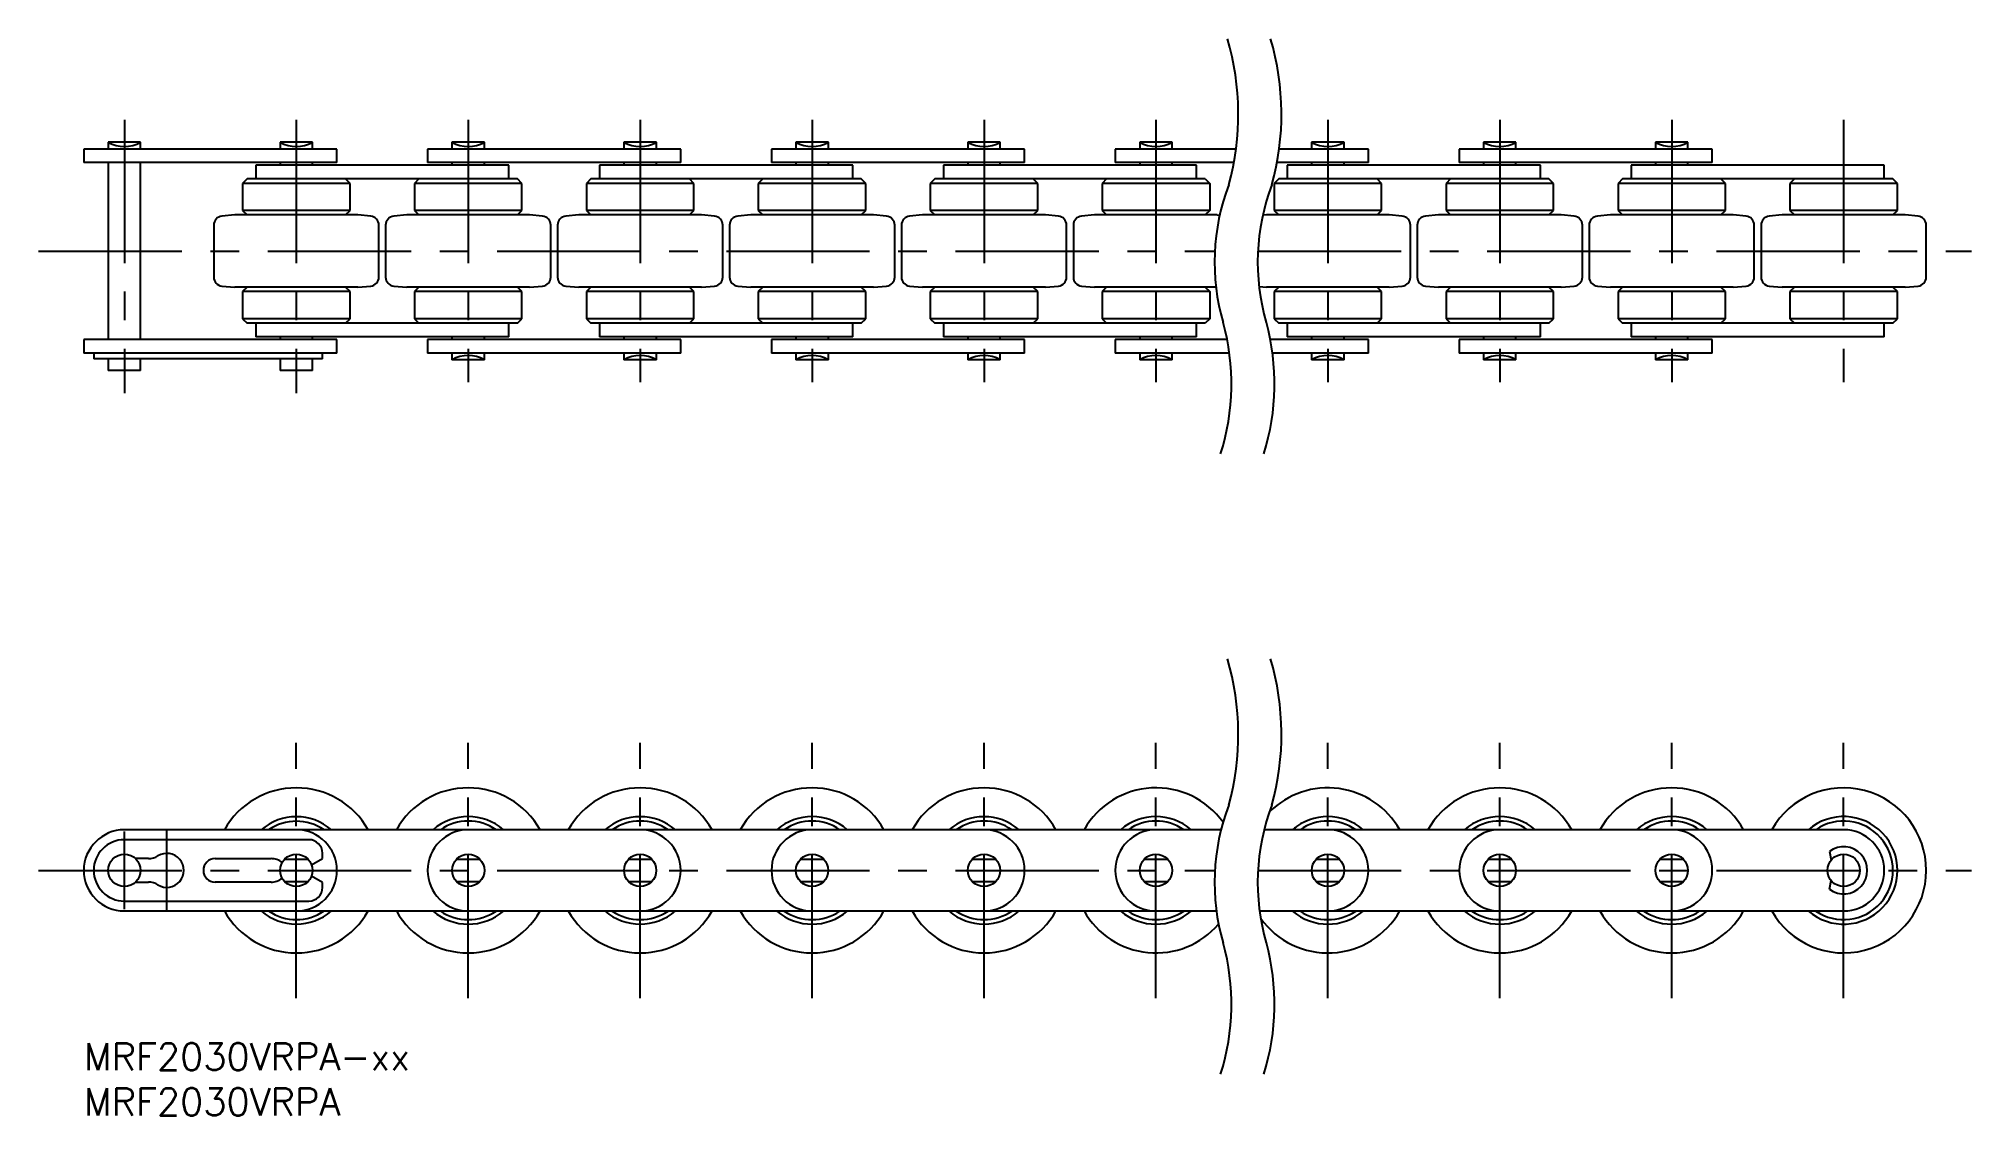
# Model space of a CAD drawing. Extents: x -5 to 209, y -8 to 111.
import ezdxf

# ---------------------------------------------------------------- set-up
doc = ezdxf.new("R2010")
doc.units = 0
doc.header["$LTSCALE"] = 0.5
doc.linetypes.add('CENTER', pattern=[50.8, 31.75, -6.35, 6.35, -6.35])
for name, color, linetype in [('MSM_CENTER', 1, 'CENTER'), ('MSM_CONTINUOUS', 7, 'CONTINUOUS'), ('MSM_NARROW', 5, 'CONTINUOUS'), ('MSM_PART_NUMBER', 7, 'CONTINUOUS')]:
    doc.layers.add(name, color=color, linetype=linetype)
doc.styles.get("Standard").update_dxf_attribs({"font": 'txt.shx', "height": 3, "bigfont": 'bigfont.shx'})

# ---------------------------------------------------------------- blocks, each defined once
blk = doc.blocks.new('*U17')
at = {"layer": 'MSM_PART_NUMBER'}
blk.add_text('MRF2030VRPA-xx', height=3, dxfattribs=at).set_placement((0, -3))
blk = doc.blocks.new('*U18')
at = {"layer": 'MSM_PART_NUMBER'}
blk.add_text('MRF2030VRPA', height=3, dxfattribs=at).set_placement((0, -8))

msp = doc.modelspace()

# ---------------------------------------------------------------- linework, layer by layer
at = {"layer": 'MSM_CENTER'}
for p, q in [((4.5, 102.34), (4.5, 72.04)), ((23.55, 102.34), (23.55, 72.04)), ((42.6, 102.34), (42.6, 73.24)), ((61.65, 102.34), (61.65, 73.24)), ((80.7, 102.34), (80.7, 73.24)), ((99.75, 102.34), (99.75, 73.24)), ((118.8, 102.34), (118.8, 73.24)), ((137.85, 102.34), (137.85, 73.24)), ((156.9, 102.34), (156.9, 73.24)), ((175.95, 102.34), (175.95, 73.24)), ((195, 102.34), (195, 73.24)), ((-5, 87.79), (125.33, 87.79)), ((130.11, 87.79), (209.15, 87.79)), ((23.55, 5), (23.55, 33.3)), ((42.6, 5), (42.6, 33.3)), ((61.65, 5), (61.65, 33.3)), ((80.7, 5), (80.7, 33.3)), ((99.75, 5), (99.75, 33.3)), ((118.8, 5), (118.8, 33.3)), ((137.85, 5), (137.85, 33.3)), ((156.9, 5), (156.9, 33.3)), ((175.95, 5), (175.95, 33.3)), ((195, 5), (195, 33.3)), ((4.5, 14.86), (4.5, 23.45)), ((9.2, 14.78), (9.2, 23.52)), ((-5, 19.15), (125.33, 19.15)), ((130.11, 19.15), (209.15, 19.15))]:
    msp.add_line(p, q, dxfattribs=at)
at = {"layer": 'MSM_CONTINUOUS'}
for p, q in [((28.05, 99.09), (0, 99.09)), ((0, 99.09), (0, 97.59)), ((6.3, 99.84), (2.71, 99.84)), ((2.71, 99.84), (2.71, 99.09)), ((6.3, 99.09), (6.3, 99.84)), ((25.35, 99.84), (21.75, 99.84)), ((21.75, 99.84), (21.75, 99.09)), ((25.35, 99.09), (25.35, 99.84)), ((28.05, 97.59), (28.05, 99.09)), ((38.1, 99.09), (38.1, 97.59)), ((66.15, 99.09), (38.1, 99.09)), ((44.39, 99.84), (40.8, 99.84)), ((40.8, 99.84), (40.8, 99.09)), ((44.39, 99.09), (44.39, 99.84)), ((63.45, 99.84), (59.85, 99.84)), ((59.85, 99.84), (59.85, 99.09)), ((63.45, 99.09), (63.45, 99.84)), ((66.15, 97.59), (66.15, 99.09)), ((104.25, 99.09), (76.2, 99.09)), ((76.2, 99.09), (76.2, 97.59)), ((82.5, 99.84), (78.9, 99.84)), ((78.9, 99.84), (78.9, 99.09)), ((82.5, 99.09), (82.5, 99.84)), ((101.54, 99.84), (97.96, 99.84)), ((97.96, 99.84), (97.96, 99.09)), ((101.54, 99.09), (101.54, 99.84)), ((104.25, 97.59), (104.25, 99.09)), ((114.3, 99.09), (114.3, 97.59)), ((127.68, 99.09), (114.3, 99.09)), ((120.59, 99.84), (117, 99.84)), ((117, 99.84), (117, 99.09)), ((120.59, 99.09), (120.59, 99.84)), ((142.35, 99.09), (132.46, 99.09)), ((139.65, 99.84), (136.05, 99.84)), ((136.05, 99.84), (136.05, 99.09)), ((139.65, 99.09), (139.65, 99.84)), ((142.35, 97.59), (142.35, 99.09)), ((180.45, 99.09), (152.4, 99.09)), ((152.4, 99.09), (152.4, 97.59)), ((158.69, 99.84), (155.1, 99.84)), ((155.1, 99.84), (155.1, 99.09)), ((158.69, 99.09), (158.69, 99.84)), ((177.75, 99.84), (174.15, 99.84)), ((174.15, 99.84), (174.15, 99.09)), ((177.75, 99.09), (177.75, 99.84)), ((180.45, 97.59), (180.45, 99.09)), ((28.05, 97.59), (0, 97.59)), ((2.71, 97.59), (2.71, 77.99)), ((6.3, 77.99), (6.3, 97.59)), ((19.05, 97.29), (19.05, 95.79)), ((47.1, 97.29), (19.05, 97.29)), ((21.75, 97.59), (21.75, 97.29)), ((25.35, 97.29), (25.35, 97.59)), ((66.15, 97.59), (38.1, 97.59)), ((40.8, 97.59), (40.8, 97.29)), ((44.39, 97.29), (44.39, 97.59)), ((47.1, 95.79), (47.1, 97.29)), ((57.15, 97.29), (57.15, 95.79)), ((85.2, 97.29), (57.15, 97.29)), ((59.85, 97.59), (59.85, 97.29)), ((63.45, 97.29), (63.45, 97.59)), ((104.25, 97.59), (76.2, 97.59)), ((78.9, 97.59), (78.9, 97.29)), ((82.5, 97.29), (82.5, 97.59)), ((85.2, 95.79), (85.2, 97.29)), ((95.25, 97.29), (95.25, 95.79)), ((123.3, 97.29), (95.25, 97.29)), ((97.96, 97.59), (97.96, 97.29)), ((101.54, 97.29), (101.54, 97.59)), ((127.44, 97.59), (114.3, 97.59)), ((117, 97.59), (117, 97.29)), ((120.59, 97.29), (120.59, 97.59)), ((123.3, 95.79), (123.3, 97.29)), ((142.35, 97.59), (132.22, 97.59)), ((161.4, 97.29), (133.35, 97.29)), ((133.35, 97.29), (133.35, 95.79)), ((136.05, 97.59), (136.05, 97.29)), ((139.65, 97.29), (139.65, 97.59)), ((180.45, 97.59), (152.4, 97.59)), ((155.1, 97.59), (155.1, 97.29)), ((158.69, 97.29), (158.69, 97.59)), ((161.4, 95.79), (161.4, 97.29)), ((199.5, 97.29), (171.45, 97.29)), ((171.45, 97.29), (171.45, 95.79)), ((174.15, 97.59), (174.15, 97.29)), ((177.75, 97.29), (177.75, 97.59)), ((199.5, 95.79), (199.5, 97.29)), ((18.09, 95.79), (17.59, 95.29)), ((29.5, 95.29), (17.59, 95.29)), ((17.59, 95.29), (17.59, 92.29)), ((48.05, 95.79), (18.09, 95.79)), ((29.5, 95.29), (29, 95.79)), ((29.5, 92.29), (29.5, 95.29)), ((37.14, 95.79), (36.64, 95.29)), ((48.55, 95.29), (36.64, 95.29)), ((36.64, 95.29), (36.64, 92.29)), ((48.55, 95.29), (48.05, 95.79)), ((48.55, 92.29), (48.55, 95.29)), ((56.2, 95.79), (55.7, 95.29)), ((67.6, 95.29), (55.7, 95.29)), ((55.7, 95.29), (55.7, 92.29)), ((86.15, 95.79), (56.2, 95.79)), ((67.6, 95.29), (67.1, 95.79)), ((67.6, 92.29), (67.6, 95.29)), ((75.24, 95.79), (74.74, 95.29)), ((86.65, 95.29), (74.74, 95.29)), ((74.74, 95.29), (74.74, 92.29)), ((86.65, 95.29), (86.15, 95.79)), ((86.65, 92.29), (86.65, 95.29)), ((94.29, 95.79), (93.79, 95.29)), ((105.7, 95.29), (93.79, 95.29)), ((93.79, 95.29), (93.79, 92.29)), ((124.26, 95.79), (94.29, 95.79)), ((105.7, 95.29), (105.2, 95.79)), ((105.7, 92.29), (105.7, 95.29)), ((113.34, 95.79), (112.84, 95.29)), ((124.76, 95.29), (112.84, 95.29)), ((112.84, 95.29), (112.84, 92.29)), ((124.26, 95.79), (124.76, 95.29)), ((124.76, 95.29), (124.76, 92.29)), ((132.4, 95.79), (131.9, 95.29)), ((143.8, 95.29), (131.9, 95.29)), ((131.9, 95.29), (131.9, 92.29)), ((162.35, 95.79), (132.4, 95.79)), ((143.8, 95.29), (143.3, 95.79)), ((143.8, 92.29), (143.8, 95.29)), ((151.44, 95.79), (150.94, 95.29)), ((162.85, 95.29), (150.94, 95.29)), ((150.94, 95.29), (150.94, 92.29)), ((162.85, 95.29), (162.35, 95.79)), ((162.85, 92.29), (162.85, 95.29)), ((170.5, 95.79), (170, 95.29)), ((181.9, 95.29), (170, 95.29)), ((170, 95.29), (170, 92.29)), ((200.45, 95.79), (170.5, 95.79)), ((181.9, 95.29), (181.4, 95.79)), ((181.9, 92.29), (181.9, 95.29)), ((189.54, 95.79), (189.04, 95.29)), ((200.95, 95.29), (189.04, 95.29)), ((189.04, 95.29), (189.04, 92.29)), ((200.95, 95.29), (200.45, 95.79)), ((200.95, 92.29), (200.95, 95.29)), ((29.5, 92.29), (17.59, 92.29)), ((17.59, 92.29), (18.09, 91.79)), ((29, 91.79), (29.5, 92.29)), ((36.64, 92.29), (37.14, 91.79)), ((48.55, 92.29), (36.64, 92.29)), ((48.05, 91.79), (48.55, 92.29)), ((67.6, 92.29), (55.7, 92.29)), ((55.7, 92.29), (56.2, 91.79)), ((67.1, 91.79), (67.6, 92.29)), ((74.74, 92.29), (75.24, 91.79)), ((86.65, 92.29), (74.74, 92.29)), ((86.15, 91.79), (86.65, 92.29)), ((105.7, 92.29), (93.79, 92.29)), ((93.79, 92.29), (94.29, 91.79)), ((105.2, 91.79), (105.7, 92.29)), ((112.84, 92.29), (113.34, 91.79)), ((124.76, 92.29), (112.84, 92.29)), ((124.76, 92.29), (124.26, 91.79)), ((143.8, 92.29), (131.9, 92.29)), ((131.9, 92.29), (132.4, 91.79)), ((143.3, 91.79), (143.8, 92.29)), ((162.85, 92.29), (150.94, 92.29)), ((150.94, 92.29), (151.44, 91.79)), ((162.35, 91.79), (162.85, 92.29)), ((181.9, 92.29), (170, 92.29)), ((170, 92.29), (170.5, 91.79)), ((181.4, 91.79), (181.9, 92.29)), ((200.95, 92.29), (189.04, 92.29)), ((189.04, 92.29), (189.54, 91.79)), ((200.45, 91.79), (200.95, 92.29)), ((14.4, 90.66), (14.4, 84.91)), ((16.75, 91.79), (15.31, 91.66)), ((30.35, 91.79), (16.75, 91.79)), ((31.79, 91.66), (30.35, 91.79)), ((32.7, 84.91), (32.7, 90.66)), ((33.45, 90.66), (33.45, 84.91)), ((35.8, 91.79), (34.36, 91.66)), ((49.4, 91.79), (35.8, 91.79)), ((50.84, 91.66), (49.4, 91.79)), ((51.75, 84.91), (51.75, 90.66)), ((52.5, 90.66), (52.5, 84.91)), ((54.85, 91.79), (53.41, 91.66)), ((68.45, 91.79), (54.85, 91.79)), ((69.89, 91.66), (68.45, 91.79)), ((70.8, 84.91), (70.8, 90.66)), ((71.55, 90.66), (71.55, 84.91)), ((73.9, 91.79), (72.46, 91.66)), ((87.5, 91.79), (73.9, 91.79)), ((88.94, 91.66), (87.5, 91.79)), ((89.85, 84.91), (89.85, 90.66)), ((90.6, 90.66), (90.6, 84.91)), ((92.95, 91.79), (91.51, 91.66)), ((106.55, 91.79), (92.95, 91.79)), ((107.99, 91.66), (106.55, 91.79)), ((108.9, 84.91), (108.9, 90.66)), ((109.65, 90.66), (109.65, 84.91)), ((112, 91.79), (110.56, 91.66)), ((125.6, 91.79), (112, 91.79)), ((125.6, 91.79), (125.87, 91.76)), ((131.05, 91.79), (130.64, 91.75)), ((144.65, 91.79), (131.05, 91.79)), ((146.09, 91.66), (144.65, 91.79)), ((147, 84.91), (147, 90.66)), ((147.75, 90.66), (147.75, 84.91)), ((150.1, 91.79), (148.66, 91.66)), ((163.7, 91.79), (150.1, 91.79)), ((165.14, 91.66), (163.7, 91.79)), ((166.05, 84.91), (166.05, 90.66)), ((166.8, 90.66), (166.8, 84.91)), ((169.15, 91.79), (167.71, 91.66)), ((182.75, 91.79), (169.15, 91.79)), ((184.19, 91.66), (182.75, 91.79)), ((185.1, 84.91), (185.1, 90.66)), ((185.85, 90.66), (185.85, 84.91)), ((188.2, 91.79), (186.76, 91.66)), ((201.8, 91.79), (188.2, 91.79)), ((203.24, 91.66), (201.8, 91.79)), ((204.15, 84.91), (204.15, 90.66)), ((15.31, 83.91), (16.75, 83.79)), ((30.35, 83.79), (16.75, 83.79)), ((18.09, 83.79), (17.59, 83.29)), ((29.5, 83.29), (29, 83.79)), ((30.35, 83.79), (31.79, 83.91)), ((34.36, 83.91), (35.8, 83.79)), ((49.4, 83.79), (35.8, 83.79)), ((37.14, 83.79), (36.64, 83.29)), ((48.55, 83.29), (48.05, 83.79)), ((49.4, 83.79), (50.84, 83.91)), ((53.41, 83.91), (54.85, 83.79)), ((68.45, 83.79), (54.85, 83.79)), ((56.2, 83.79), (55.7, 83.29)), ((67.6, 83.29), (67.1, 83.79)), ((68.45, 83.79), (69.89, 83.91)), ((72.46, 83.91), (73.9, 83.79)), ((87.5, 83.79), (73.9, 83.79)), ((75.24, 83.79), (74.74, 83.29)), ((86.65, 83.29), (86.15, 83.79)), ((87.5, 83.79), (88.94, 83.91)), ((91.51, 83.91), (92.95, 83.79)), ((106.55, 83.79), (92.95, 83.79)), ((94.29, 83.79), (93.79, 83.29)), ((105.7, 83.29), (105.2, 83.79)), ((106.55, 83.79), (107.99, 83.91)), ((110.56, 83.91), (112, 83.79)), ((125.46, 83.79), (112, 83.79)), ((113.34, 83.79), (112.84, 83.29)), ((124.26, 83.79), (124.76, 83.29)), ((130.23, 83.86), (131.05, 83.79)), ((144.65, 83.79), (131.05, 83.79)), ((132.4, 83.79), (131.9, 83.29)), ((143.8, 83.29), (143.3, 83.79)), ((144.65, 83.79), (146.09, 83.91)), ((148.66, 83.91), (150.1, 83.79)), ((163.7, 83.79), (150.1, 83.79)), ((151.44, 83.79), (150.94, 83.29)), ((162.85, 83.29), (162.35, 83.79)), ((163.7, 83.79), (165.14, 83.91)), ((167.71, 83.91), (169.15, 83.79)), ((182.75, 83.79), (169.15, 83.79)), ((170.5, 83.79), (170, 83.29)), ((181.9, 83.29), (181.4, 83.79)), ((182.75, 83.79), (184.19, 83.91)), ((186.76, 83.91), (188.2, 83.79)), ((201.8, 83.79), (188.2, 83.79)), ((189.54, 83.79), (189.04, 83.29)), ((200.95, 83.29), (200.45, 83.79)), ((201.8, 83.79), (203.24, 83.91)), ((29.5, 83.29), (17.59, 83.29)), ((17.59, 83.29), (17.59, 80.29)), ((29.5, 80.29), (29.5, 83.29)), ((48.55, 83.29), (36.64, 83.29)), ((36.64, 83.29), (36.64, 80.29)), ((48.55, 80.29), (48.55, 83.29)), ((67.6, 83.29), (55.7, 83.29)), ((55.7, 83.29), (55.7, 80.29)), ((67.6, 80.29), (67.6, 83.29)), ((86.65, 83.29), (74.74, 83.29)), ((74.74, 83.29), (74.74, 80.29)), ((86.65, 80.29), (86.65, 83.29)), ((105.7, 83.29), (93.79, 83.29)), ((93.79, 83.29), (93.79, 80.29)), ((105.7, 80.29), (105.7, 83.29)), ((124.76, 83.29), (112.84, 83.29)), ((112.84, 83.29), (112.84, 80.29)), ((124.76, 83.29), (124.76, 80.29)), ((143.8, 83.29), (131.9, 83.29)), ((131.9, 83.29), (131.9, 80.29)), ((143.8, 80.29), (143.8, 83.29)), ((162.85, 83.29), (150.94, 83.29)), ((150.94, 83.29), (150.94, 80.29)), ((162.85, 80.29), (162.85, 83.29)), ((181.9, 83.29), (170, 83.29)), ((170, 83.29), (170, 80.29)), ((181.9, 80.29), (181.9, 83.29)), ((200.95, 83.29), (189.04, 83.29)), ((189.04, 83.29), (189.04, 80.29)), ((200.95, 80.29), (200.95, 83.29)), ((29.5, 80.29), (17.59, 80.29)), ((17.59, 80.29), (18.09, 79.79)), ((48.05, 79.79), (18.09, 79.79)), ((19.05, 79.79), (19.05, 78.29)), ((29, 79.79), (29.5, 80.29)), ((48.55, 80.29), (36.64, 80.29)), ((36.64, 80.29), (37.14, 79.79)), ((47.1, 78.29), (47.1, 79.79)), ((48.05, 79.79), (48.55, 80.29)), ((67.6, 80.29), (55.7, 80.29)), ((55.7, 80.29), (56.2, 79.79)), ((86.15, 79.79), (56.2, 79.79)), ((57.15, 79.79), (57.15, 78.29)), ((67.1, 79.79), (67.6, 80.29)), ((86.65, 80.29), (74.74, 80.29)), ((74.74, 80.29), (75.24, 79.79)), ((85.2, 78.29), (85.2, 79.79)), ((86.15, 79.79), (86.65, 80.29)), ((93.79, 80.29), (94.29, 79.79)), ((105.7, 80.29), (93.79, 80.29)), ((124.26, 79.79), (94.29, 79.79)), ((95.25, 79.79), (95.25, 78.29)), ((105.2, 79.79), (105.7, 80.29)), ((112.84, 80.29), (113.34, 79.79)), ((124.76, 80.29), (112.84, 80.29)), ((123.3, 78.29), (123.3, 79.79)), ((124.76, 80.29), (124.26, 79.79)), ((131.9, 80.29), (132.4, 79.79)), ((143.8, 80.29), (131.9, 80.29)), ((162.35, 79.79), (132.4, 79.79)), ((133.35, 79.79), (133.35, 78.29)), ((143.3, 79.79), (143.8, 80.29)), ((162.85, 80.29), (150.94, 80.29)), ((150.94, 80.29), (151.44, 79.79)), ((161.4, 78.29), (161.4, 79.79)), ((162.35, 79.79), (162.85, 80.29)), ((170, 80.29), (170.5, 79.79)), ((181.9, 80.29), (170, 80.29)), ((200.45, 79.79), (170.5, 79.79)), ((171.45, 79.79), (171.45, 78.29)), ((181.4, 79.79), (181.9, 80.29)), ((189.04, 80.29), (189.54, 79.79)), ((200.95, 80.29), (189.04, 80.29)), ((199.5, 78.29), (199.5, 79.79)), ((200.45, 79.79), (200.95, 80.29)), ((28.05, 77.99), (0, 77.99)), ((0, 77.99), (0, 76.49)), ((47.1, 78.29), (19.05, 78.29)), ((21.75, 78.29), (21.75, 77.99)), ((25.35, 77.99), (25.35, 78.29)), ((28.05, 76.49), (28.05, 77.99)), ((66.15, 77.99), (38.1, 77.99)), ((38.1, 77.99), (38.1, 76.49)), ((40.8, 78.29), (40.8, 77.99)), ((44.39, 77.99), (44.39, 78.29)), ((85.2, 78.29), (57.15, 78.29)), ((59.85, 78.29), (59.85, 77.99)), ((63.45, 77.99), (63.45, 78.29)), ((66.15, 76.49), (66.15, 77.99)), ((104.25, 77.99), (76.2, 77.99)), ((76.2, 77.99), (76.2, 76.49)), ((78.9, 78.29), (78.9, 77.99)), ((82.5, 77.99), (82.5, 78.29)), ((123.3, 78.29), (95.25, 78.29)), ((97.96, 78.29), (97.96, 77.99)), ((101.54, 77.99), (101.54, 78.29)), ((104.25, 76.49), (104.25, 77.99)), ((114.3, 77.99), (114.3, 76.49)), ((126.69, 77.99), (114.3, 77.99)), ((117, 78.29), (117, 77.99)), ((120.59, 77.99), (120.59, 78.29)), ((142.35, 77.99), (131.47, 77.99)), ((161.4, 78.29), (133.35, 78.29)), ((136.05, 78.29), (136.05, 77.99)), ((139.65, 77.99), (139.65, 78.29)), ((142.35, 76.49), (142.35, 77.99)), ((180.45, 77.99), (152.4, 77.99)), ((152.4, 77.99), (152.4, 76.49)), ((155.1, 78.29), (155.1, 77.99)), ((158.69, 77.99), (158.69, 78.29)), ((199.5, 78.29), (171.45, 78.29)), ((174.15, 78.29), (174.15, 77.99)), ((177.75, 77.99), (177.75, 78.29)), ((180.45, 76.49), (180.45, 77.99)), ((28.05, 76.49), (0, 76.49)), ((1.1, 76.49), (1.1, 75.84)), ((26.45, 75.84), (1.1, 75.84)), ((2.71, 75.84), (2.71, 74.54)), ((6.3, 74.54), (6.3, 75.84)), ((21.75, 75.84), (21.75, 74.54)), ((25.35, 74.54), (25.35, 75.84)), ((26.45, 75.84), (26.45, 76.49)), ((66.15, 76.49), (38.1, 76.49)), ((40.8, 76.49), (40.8, 75.74)), ((44.39, 75.74), (40.8, 75.74)), ((44.39, 75.74), (44.39, 76.49)), ((59.85, 76.49), (59.85, 75.74)), ((63.45, 75.74), (59.85, 75.74)), ((63.45, 75.74), (63.45, 76.49)), ((104.25, 76.49), (76.2, 76.49)), ((78.9, 76.49), (78.9, 75.74)), ((82.5, 75.74), (78.9, 75.74)), ((82.5, 75.74), (82.5, 76.49)), ((97.96, 76.49), (97.96, 75.74)), ((101.54, 75.74), (97.96, 75.74)), ((101.54, 75.74), (101.54, 76.49)), ((126.93, 76.49), (114.3, 76.49)), ((117, 76.49), (117, 75.74)), ((120.59, 75.74), (117, 75.74)), ((120.59, 75.74), (120.59, 76.49)), ((142.35, 76.49), (131.71, 76.49)), ((136.05, 76.49), (136.05, 75.74)), ((139.65, 75.74), (136.05, 75.74)), ((139.65, 75.74), (139.65, 76.49)), ((180.45, 76.49), (152.4, 76.49)), ((155.1, 76.49), (155.1, 75.74)), ((158.69, 75.74), (155.1, 75.74)), ((158.69, 75.74), (158.69, 76.49)), ((174.15, 76.49), (174.15, 75.74)), ((177.75, 75.74), (174.15, 75.74)), ((177.75, 75.74), (177.75, 76.49)), ((6.3, 74.54), (2.71, 74.54)), ((25.35, 74.54), (21.75, 74.54)), ((126.02, 23.65), (4.5, 23.65)), ((195, 23.65), (130.8, 23.65)), ((24.95, 22.55), (4.5, 22.55)), ((7.17, 20.45), (5.74, 20.45)), ((14.55, 20.45), (20.76, 20.45)), ((22.24, 20.38), (24.86, 20.38)), ((25.23, 19.78), (26.45, 20.48)), ((26.45, 20.48), (26.45, 21.05)), ((41.29, 20.38), (43.91, 20.38)), ((60.34, 20.38), (62.96, 20.38)), ((79.39, 20.38), (82.01, 20.38)), ((98.44, 20.38), (101.06, 20.38)), ((117.49, 20.38), (120.11, 20.38)), ((136.54, 20.38), (139.16, 20.38)), ((155.59, 20.38), (158.21, 20.38)), ((174.64, 20.38), (177.26, 20.38)), ((193.43, 21.24), (193.61, 20.28)), ((5.74, 17.85), (7.17, 17.85)), ((20.76, 17.85), (14.55, 17.85)), ((22.24, 17.92), (24.86, 17.92)), ((26.45, 17.82), (25.23, 18.52)), ((26.45, 17.25), (26.45, 17.82)), ((41.29, 17.92), (43.91, 17.92)), ((60.34, 17.92), (62.96, 17.92)), ((79.39, 17.92), (82.01, 17.92)), ((98.44, 17.92), (101.06, 17.92)), ((117.49, 17.92), (120.11, 17.92)), ((136.54, 17.92), (139.16, 17.92)), ((155.59, 17.92), (158.21, 17.92)), ((174.64, 17.92), (177.26, 17.92)), ((193.43, 17.06), (193.61, 18.02)), ((4.5, 15.75), (24.95, 15.75)), ((4.5, 14.65), (125.5, 14.65)), ((130.29, 14.65), (195, 14.65))]:
    msp.add_line(p, q, dxfattribs=at)
for centre in [(4.5, 19.15), (23.55, 19.15), (42.6, 19.15), (61.65, 19.15), (80.7, 19.15), (99.75, 19.15), (118.8, 19.15), (137.85, 19.15), (156.9, 19.15), (175.95, 19.15), (195, 19.15)]:
    msp.add_circle(centre, 1.79, dxfattribs=at)
for centre, radius, start, end in [((4.5, 103.1), 3.73, 241.216, 298.784), ((23.55, 103.1), 3.73, 241.216, 298.784), ((42.6, 103.1), 3.73, 241.216, 298.784), ((61.65, 103.1), 3.73, 241.216, 298.784), ((80.7, 103.1), 3.73, 241.216, 298.784), ((99.75, 103.1), 3.73, 241.216, 298.784), ((118.8, 103.1), 3.73, 241.216, 298.784), ((137.85, 103.1), 3.73, 241.216, 298.784), ((156.9, 103.1), 3.73, 241.216, 298.784), ((175.95, 103.1), 3.73, 241.216, 298.784), ((15.4, 90.66), 1, 95, 180), ((31.7, 90.66), 1, 0, 85), ((34.45, 90.66), 1, 95, 180), ((50.75, 90.66), 1, 0, 85), ((53.5, 90.66), 1, 95, 180), ((69.8, 90.66), 1, 0, 85), ((72.55, 90.66), 1, 95, 180), ((88.85, 90.66), 1, 0, 85), ((91.6, 90.66), 1, 95, 180), ((107.9, 90.66), 1, 0, 85), ((110.65, 90.66), 1, 95, 180), ((146, 90.66), 1, 0, 85), ((148.75, 90.66), 1, 95, 180), ((165.05, 90.66), 1, 0, 85), ((167.8, 90.66), 1, 95, 180), ((184.1, 90.66), 1, 0, 85), ((186.85, 90.66), 1, 95, 180), ((203.15, 90.66), 1, 0, 85), ((15.4, 84.91), 1, 180, 265), ((31.7, 84.91), 1, 275, 0), ((34.45, 84.91), 1, 180, 265), ((50.75, 84.91), 1, 275, 0), ((53.5, 84.91), 1, 180, 265), ((69.8, 84.91), 1, 275, 0), ((72.55, 84.91), 1, 180, 265), ((88.85, 84.91), 1, 275, 0), ((91.6, 84.91), 1, 180, 265), ((107.9, 84.91), 1, 275, 0), ((110.65, 84.91), 1, 180, 265), ((146, 84.91), 1, 275, 0), ((148.75, 84.91), 1, 180, 265), ((165.05, 84.91), 1, 275, 0), ((167.8, 84.91), 1, 180, 265), ((184.1, 84.91), 1, 275, 0), ((186.85, 84.91), 1, 180, 265), ((203.15, 84.91), 1, 275, 0), ((42.6, 72.47), 3.73, 61.2157, 118.784), ((61.65, 72.47), 3.73, 61.2157, 118.784), ((80.7, 72.47), 3.73, 61.2157, 118.784), ((99.75, 72.47), 3.73, 61.2157, 118.784), ((118.8, 72.47), 3.73, 61.2157, 118.784), ((137.85, 72.47), 3.73, 61.2157, 118.784), ((156.9, 72.47), 3.73, 61.2157, 118.784), ((175.95, 72.47), 3.73, 61.2157, 118.784), ((23.55, 19.15), 9.15, 29.4592, 150.5408), ((42.6, 19.15), 9.15, 29.4592, 150.5408), ((61.65, 19.15), 9.15, 29.4592, 150.5408), ((80.7, 19.15), 9.15, 29.4592, 150.5408), ((99.75, 19.15), 9.15, 29.4592, 150.5408), ((118.8, 19.15), 9.15, 35.6053, 150.5408), ((137.85, 19.15), 9.15, 29.4592, 134.9452), ((156.9, 19.15), 9.15, 29.4592, 150.5408), ((175.95, 19.15), 9.15, 29.4592, 150.5408), ((195, 19.15), 9.15, 209.4592, 150.5408), ((4.5, 19.15), 4.5, 90, 270), ((23.55, 19.15), 5.95, 49.0837, 130.9163), ((23.55, 19.15), 5.45, 55.5815, 124.4185), ((23.55, 19.15), 4.5, 270, 90), ((42.6, 19.15), 4.5, 90, 270), ((42.6, 19.15), 5.96, 49.0837, 130.9163), ((42.6, 19.15), 5.46, 55.5815, 124.4185), ((61.65, 19.15), 5.95, 49.0837, 130.9163), ((61.65, 19.15), 5.46, 55.5815, 124.4185), ((61.65, 19.15), 4.5, 270, 90), ((80.7, 19.15), 4.5, 90, 270), ((80.7, 19.15), 5.96, 49.0837, 130.9163), ((80.7, 19.15), 5.46, 55.5815, 124.4185), ((99.75, 19.15), 5.95, 49.0837, 130.9163), ((99.75, 19.15), 5.46, 55.5815, 124.4185), ((99.75, 19.15), 4.5, 270, 90), ((118.8, 19.15), 4.5, 90, 270), ((118.8, 19.15), 5.96, 49.0837, 130.9163), ((118.8, 19.15), 5.46, 55.5815, 124.4185), ((137.85, 19.15), 5.96, 49.0837, 130.9163), ((137.85, 19.15), 5.95, 127.2879, 130.9163), ((137.85, 19.15), 5.46, 55.5815, 124.4185), ((137.85, 19.15), 4.5, 270, 90), ((156.9, 19.15), 4.5, 90, 270), ((156.9, 19.15), 5.96, 49.0837, 130.9163), ((156.9, 19.15), 5.46, 55.5815, 124.4185), ((175.95, 19.15), 5.96, 49.0837, 130.9163), ((175.95, 19.15), 5.46, 55.5815, 124.4185), ((175.95, 19.15), 4.5, 270, 90), ((195, 19.15), 5.96, 229.0837, 130.9163), ((195, 19.15), 5.46, 235.5815, 124.4185), ((195, 19.15), 4.5, 270, 90), ((4.5, 19.15), 3.4, 90, 270), ((24.95, 21.05), 1.5, 0, 90), ((195, 19.15), 2.62, 233.234, 126.766), ((7.17, 22.45), 2, 270, 301.6125), ((9.2, 19.15), 1.88, 238.3875, 121.6125), ((14.55, 19.15), 1.3, 90, 270), ((20.76, 18.45), 2, 52.2032, 90), ((7.17, 15.85), 2, 58.3875, 90), ((20.76, 19.85), 2, 270, 307.7968), ((24.95, 17.25), 1.5, 270, 0), ((23.55, 19.15), 9.15, 209.4592, 330.5408), ((23.55, 19.15), 5.95, 229.0837, 310.9163), ((23.55, 19.15), 5.45, 235.5815, 304.4185), ((42.6, 19.15), 9.15, 209.4592, 330.5408), ((42.6, 19.15), 5.96, 229.0837, 310.9163), ((42.6, 19.15), 5.46, 235.5815, 304.4185), ((61.65, 19.15), 9.15, 209.4592, 330.5408), ((61.65, 19.15), 5.95, 229.0837, 310.9163), ((61.65, 19.15), 5.46, 235.5815, 304.4185), ((80.7, 19.15), 9.15, 209.4592, 330.5408), ((80.7, 19.15), 5.96, 229.0837, 310.9163), ((80.7, 19.15), 5.46, 235.5815, 304.4185), ((99.75, 19.15), 9.15, 209.4592, 330.5408), ((99.75, 19.15), 5.95, 229.0837, 310.9163), ((99.75, 19.15), 5.46, 235.5815, 304.4185), ((118.8, 19.15), 9.15, 209.4592, 319.3818), ((118.8, 19.15), 5.96, 229.0837, 310.9163), ((118.8, 19.15), 5.46, 235.5815, 304.4185), ((137.85, 19.15), 9.15, 215.6263, 330.5408), ((137.85, 19.15), 5.96, 229.0837, 310.9163), ((137.85, 19.15), 5.46, 235.5815, 304.4185), ((156.9, 19.15), 9.15, 209.4592, 330.5408), ((156.9, 19.15), 5.96, 229.0837, 310.9163), ((156.9, 19.15), 5.46, 235.5815, 304.4185), ((175.95, 19.15), 9.15, 209.4592, 330.5408), ((175.95, 19.15), 5.96, 229.0837, 310.9163), ((175.95, 19.15), 5.46, 235.5815, 304.4185)]:
    msp.add_arc(centre, radius, start, end, dxfattribs=at)
at = {"layer": 'MSM_NARROW'}
for centre, radius, start, end in [((98.39, 102.95), 29.54, 344.6411, 16.4714), ((103.17, 102.95), 29.54, 344.6411, 16.4714), ((149.21, 86.57), 23.92, 159.0206, 196.2567), ((153.99, 86.57), 23.92, 159.0206, 196.2567), ((101.25, 73.08), 25.91, 342.5789, 15.1925), ((106.03, 73.08), 25.91, 342.5789, 15.1925), ((98.39, 34.21), 29.54, 344.6411, 16.4714), ((103.17, 34.21), 29.54, 344.6411, 16.4714), ((149.21, 17.82), 23.92, 159.0206, 196.2567), ((153.99, 17.82), 23.92, 159.0206, 196.2567), ((101.25, 4.33), 25.91, 342.5789, 15.1925), ((106.03, 4.33), 25.91, 342.5789, 15.1925)]:
    msp.add_arc(centre, radius, start, end, dxfattribs=at)

# ---------------------------------------------------------------- block references
at = {"layer": 'MSM_CONTINUOUS'}
for name in ['*U17', '*U18']:
    msp.add_blockref(name, (0, 0), dxfattribs=at)

doc.saveas('drawing.dxf')
